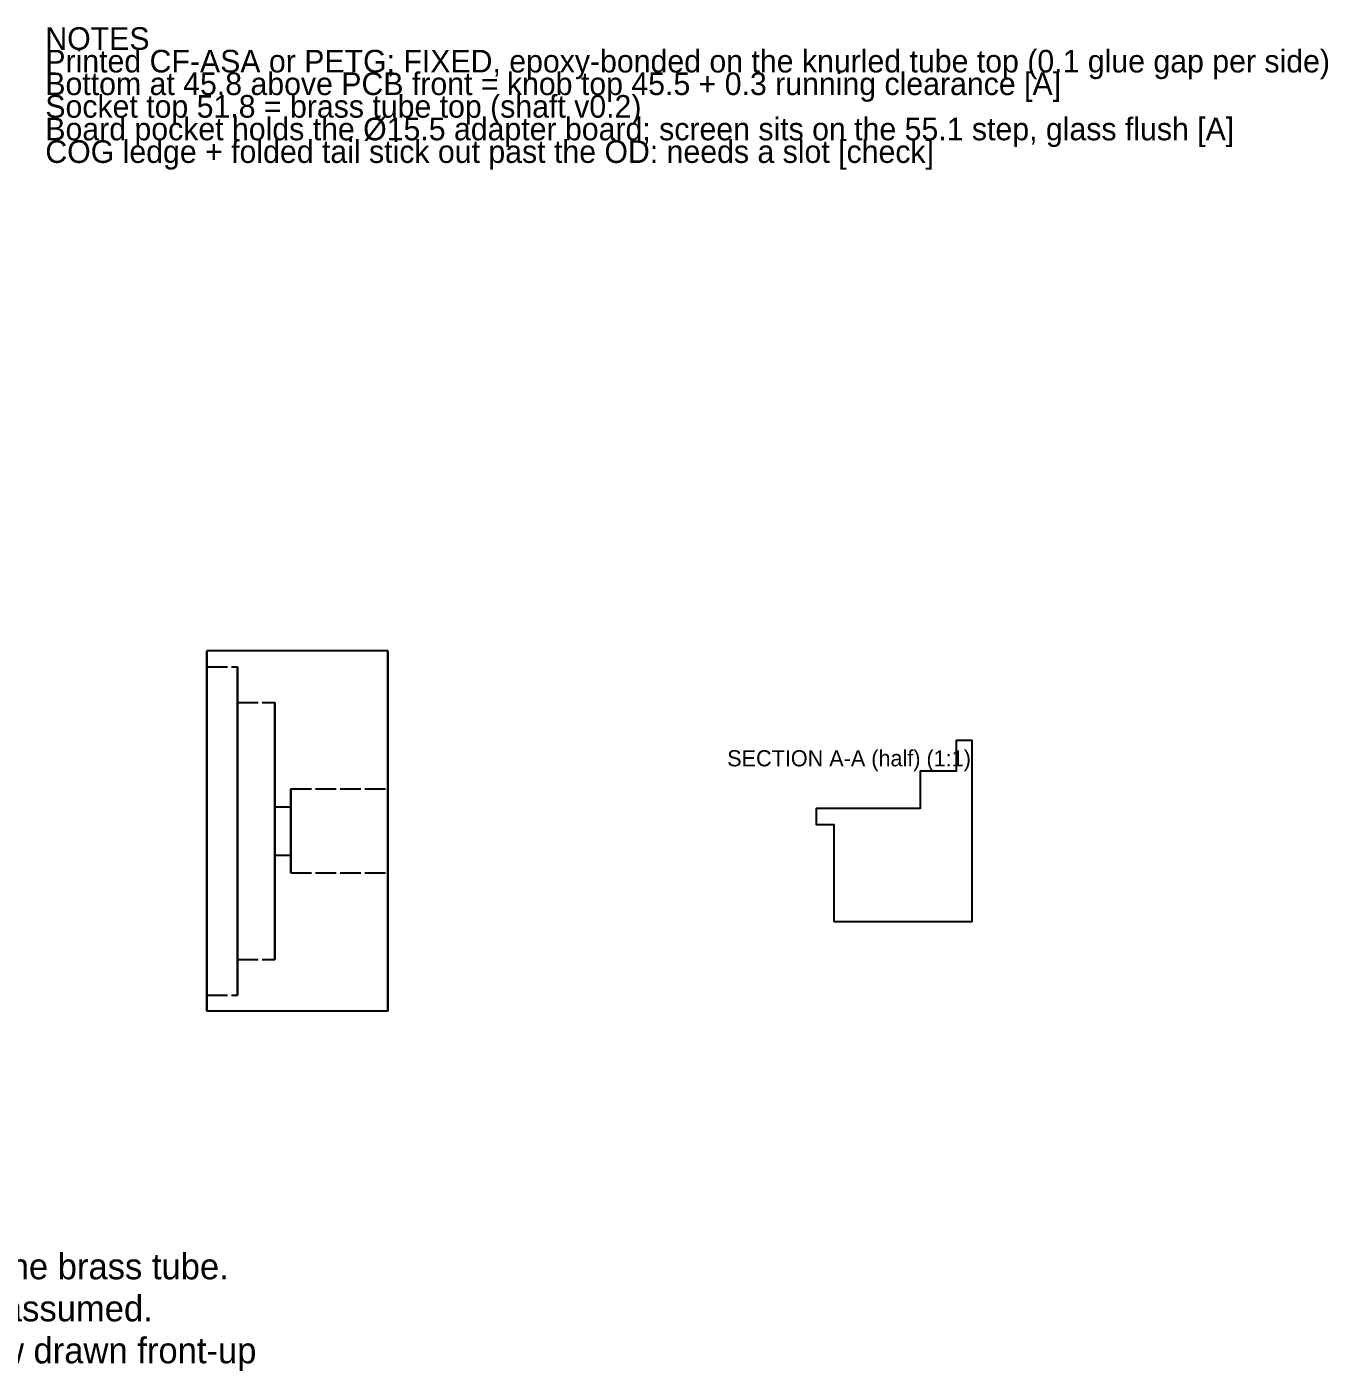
# Model space of a CAD drawing. Header units: millimetres. Extents: x -16 to 107, y -33 to 50.
# Drawn here: x 26 to 106.5, y -33.4 to 49.8 of the extents above; entities that cross this region are included whole.
import ezdxf

# ---------------------------------------------------------------- set-up
doc = ezdxf.new("R2010")
doc.units = ezdxf.units.MM
doc.linetypes.add('DASHED', pattern=[1.524, 1.27, -0.254])
for name, color, linetype in [('HIDDEN', 8, 'DASHED'), ('SECTION', 5, 'Continuous'), ('TEXT', 7, 'CONTINUOUS'), ('VISIBLE', 7, 'CONTINUOUS')]:
    doc.layers.add(name, color=color, linetype=linetype)

msp = doc.modelspace()

# ---------------------------------------------------------------- linework, layer by layer
at = {"layer": 'HIDDEN'}
for points in [[(37.16, 11.16), (37.16, 10.80571), (37.16, 10.45143), (37.16, 10.09714), (37.16, 9.74286), (37.16, 9.38857), (37.16, 9.03429), (37.16, 8.68), (37.16, 8.32571), (37.16, 7.97143), (37.16, 7.61714), (37.16, 7.26286), (37.16, 6.90857), (37.16, 6.55429), (37.16, 6.2), (37.16, 5.84571), (37.16, 5.49143), (37.16, 5.13714), (37.16, 4.78286), (37.16, 4.42857), (37.16, 4.07429), (37.16, 3.72), (37.16, 3.36571), (37.16, 3.01143), (37.16, 2.65714), (37.16, 2.30286), (37.16, 1.94857), (37.16, 1.59429), (37.16, 1.24), (37.16, 0.88571), (37.16, 0.53143), (37.16, 0.17714), (37.16, -0.17714), (37.16, -0.53143), (37.16, -0.88571), (37.16, -1.24), (37.16, -1.59429), (37.16, -1.94857), (37.16, -2.30286), (37.16, -2.65714), (37.16, -3.01143), (37.16, -3.36571), (37.16, -3.72), (37.16, -4.07429), (37.16, -4.42857), (37.16, -4.78286), (37.16, -5.13714), (37.16, -5.49143), (37.16, -5.84571), (37.16, -6.2), (37.16, -6.55429), (37.16, -6.90857), (37.16, -7.26286), (37.16, -7.61714), (37.16, -7.97143), (37.16, -8.32571), (37.16, -8.68), (37.16, -9.03429), (37.16, -9.38857), (37.16, -9.74286), (37.16, -10.09714), (37.16, -10.45143), (37.16, -10.80571), (37.16, -11.16)], [(48.36, 11.16), (48.36, 10.80571), (48.36, 10.45143), (48.36, 10.09714), (48.36, 9.74286), (48.36, 9.38857), (48.36, 9.03429), (48.36, 8.68), (48.36, 8.32571), (48.36, 7.97143), (48.36, 7.61714), (48.36, 7.26286), (48.36, 6.90857), (48.36, 6.55429), (48.36, 6.2), (48.36, 5.84571), (48.36, 5.49143), (48.36, 5.13714), (48.36, 4.78286), (48.36, 4.42857), (48.36, 4.07429), (48.36, 3.72), (48.36, 3.36571), (48.36, 3.01143), (48.36, 2.65714), (48.36, 2.30286), (48.36, 1.94857), (48.36, 1.59429), (48.36, 1.24), (48.36, 0.88571), (48.36, 0.53143), (48.36, 0.17714), (48.36, -0.17714), (48.36, -0.53143), (48.36, -0.88571), (48.36, -1.24), (48.36, -1.59429), (48.36, -1.94857), (48.36, -2.30286), (48.36, -2.65714), (48.36, -3.01143), (48.36, -3.36571), (48.36, -3.72), (48.36, -4.07429), (48.36, -4.42857), (48.36, -4.78286), (48.36, -5.13714), (48.36, -5.49143), (48.36, -5.84571), (48.36, -6.2), (48.36, -6.55429), (48.36, -6.90857), (48.36, -7.26286), (48.36, -7.61714), (48.36, -7.97143), (48.36, -8.32571), (48.36, -8.68), (48.36, -9.03429), (48.36, -9.38857), (48.36, -9.74286), (48.36, -10.09714), (48.36, -10.45143), (48.36, -10.80571), (48.36, -11.16)], [(37.16, 0), (37.16, 0.16127), (37.16, 0.32254), (37.16, 0.48381), (37.16, 0.64508), (37.16, 0.80635), (37.16, 0.96762), (37.16, 1.12889), (37.16, 1.29016), (37.16, 1.45143), (37.16, 1.6127), (37.16, 1.77397), (37.16, 1.93524), (37.16, 2.09651), (37.16, 2.25778), (37.16, 2.41905), (37.16, 2.58032), (37.16, 2.74159), (37.16, 2.90286), (37.16, 3.06413), (37.16, 3.2254), (37.16, 3.38667), (37.16, 3.54794), (37.16, 3.70921), (37.16, 3.87048), (37.16, 4.03175), (37.16, 4.19302), (37.16, 4.35429), (37.16, 4.51556), (37.16, 4.67683), (37.16, 4.8381), (37.16, 4.99937), (37.16, 5.16063), (37.16, 5.3219), (37.16, 5.48317), (37.16, 5.64444), (37.16, 5.80571), (37.16, 5.96698), (37.16, 6.12825), (37.16, 6.28952), (37.16, 6.45079), (37.16, 6.61206), (37.16, 6.77333), (37.16, 6.9346), (37.16, 7.09587), (37.16, 7.25714), (37.16, 7.41841), (37.16, 7.57968), (37.16, 7.74095), (37.16, 7.90222), (37.16, 8.06349), (37.16, 8.22476), (37.16, 8.38603), (37.16, 8.5473), (37.16, 8.70857), (37.16, 8.86984), (37.16, 9.03111), (37.16, 9.19238), (37.16, 9.35365), (37.16, 9.51492), (37.16, 9.67619), (37.16, 9.83746), (37.16, 9.99873), (37.16, 10.16)], [(37.16, 10.16), (37.16, 9.83746), (37.16, 9.51492), (37.16, 9.19238), (37.16, 8.86984), (37.16, 8.5473), (37.16, 8.22476), (37.16, 7.90222), (37.16, 7.57968), (37.16, 7.25714), (37.16, 6.9346), (37.16, 6.61206), (37.16, 6.28952), (37.16, 5.96698), (37.16, 5.64444), (37.16, 5.3219), (37.16, 4.99937), (37.16, 4.67683), (37.16, 4.35429), (37.16, 4.03175), (37.16, 3.70921), (37.16, 3.38667), (37.16, 3.06413), (37.16, 2.74159), (37.16, 2.41905), (37.16, 2.09651), (37.16, 1.77397), (37.16, 1.45143), (37.16, 1.12889), (37.16, 0.80635), (37.16, 0.48381), (37.16, 0.16127), (37.16, -0.16127), (37.16, -0.48381), (37.16, -0.80635), (37.16, -1.12889), (37.16, -1.45143), (37.16, -1.77397), (37.16, -2.09651), (37.16, -2.41905), (37.16, -2.74159), (37.16, -3.06413), (37.16, -3.38667), (37.16, -3.70921), (37.16, -4.03175), (37.16, -4.35429), (37.16, -4.67683), (37.16, -4.99937), (37.16, -5.3219), (37.16, -5.64444), (37.16, -5.96698), (37.16, -6.28952), (37.16, -6.61206), (37.16, -6.9346), (37.16, -7.25714), (37.16, -7.57968), (37.16, -7.90222), (37.16, -8.22476), (37.16, -8.5473), (37.16, -8.86984), (37.16, -9.19238), (37.16, -9.51492), (37.16, -9.83746), (37.16, -10.16)], [(37.16, 10.16), (39.06, 10.16)], [(39.06, 0), (39.06, 0.16127), (39.06, 0.32254), (39.06, 0.48381), (39.06, 0.64508), (39.06, 0.80635), (39.06, 0.96762), (39.06, 1.12889), (39.06, 1.29016), (39.06, 1.45143), (39.06, 1.6127), (39.06, 1.77397), (39.06, 1.93524), (39.06, 2.09651), (39.06, 2.25778), (39.06, 2.41905), (39.06, 2.58032), (39.06, 2.74159), (39.06, 2.90286), (39.06, 3.06413), (39.06, 3.2254), (39.06, 3.38667), (39.06, 3.54794), (39.06, 3.70921), (39.06, 3.87048), (39.06, 4.03175), (39.06, 4.19302), (39.06, 4.35429), (39.06, 4.51556), (39.06, 4.67683), (39.06, 4.8381), (39.06, 4.99937), (39.06, 5.16063), (39.06, 5.3219), (39.06, 5.48317), (39.06, 5.64444), (39.06, 5.80571), (39.06, 5.96698), (39.06, 6.12825), (39.06, 6.28952), (39.06, 6.45079), (39.06, 6.61206), (39.06, 6.77333), (39.06, 6.9346), (39.06, 7.09587), (39.06, 7.25714), (39.06, 7.41841), (39.06, 7.57968), (39.06, 7.74095), (39.06, 7.90222), (39.06, 8.06349), (39.06, 8.22476), (39.06, 8.38603), (39.06, 8.5473), (39.06, 8.70857), (39.06, 8.86984), (39.06, 9.03111), (39.06, 9.19238), (39.06, 9.35365), (39.06, 9.51492), (39.06, 9.67619), (39.06, 9.83746), (39.06, 9.99873), (39.06, 10.16)], [(39.06, 10.16), (39.06, 9.83746), (39.06, 9.51492), (39.06, 9.19238), (39.06, 8.86984), (39.06, 8.5473), (39.06, 8.22476), (39.06, 7.90222), (39.06, 7.57968), (39.06, 7.25714), (39.06, 6.9346), (39.06, 6.61206), (39.06, 6.28952), (39.06, 5.96698), (39.06, 5.64444), (39.06, 5.3219), (39.06, 4.99937), (39.06, 4.67683), (39.06, 4.35429), (39.06, 4.03175), (39.06, 3.70921), (39.06, 3.38667), (39.06, 3.06413), (39.06, 2.74159), (39.06, 2.41905), (39.06, 2.09651), (39.06, 1.77397), (39.06, 1.45143), (39.06, 1.12889), (39.06, 0.80635), (39.06, 0.48381), (39.06, 0.16127), (39.06, -0.16127), (39.06, -0.48381), (39.06, -0.80635), (39.06, -1.12889), (39.06, -1.45143), (39.06, -1.77397), (39.06, -2.09651), (39.06, -2.41905), (39.06, -2.74159), (39.06, -3.06413), (39.06, -3.38667), (39.06, -3.70921), (39.06, -4.03175), (39.06, -4.35429), (39.06, -4.67683), (39.06, -4.99937), (39.06, -5.3219), (39.06, -5.64444), (39.06, -5.96698), (39.06, -6.28952), (39.06, -6.61206), (39.06, -6.9346), (39.06, -7.25714), (39.06, -7.57968), (39.06, -7.90222), (39.06, -8.22476), (39.06, -8.5473), (39.06, -8.86984), (39.06, -9.19238), (39.06, -9.51492), (39.06, -9.83746), (39.06, -10.16)], [(39.06, 0), (39.06, 0.12619), (39.06, 0.25238), (39.06, 0.37857), (39.06, 0.50476), (39.06, 0.63095), (39.06, 0.75714), (39.06, 0.88333), (39.06, 1.00952), (39.06, 1.13571), (39.06, 1.2619), (39.06, 1.3881), (39.06, 1.51429), (39.06, 1.64048), (39.06, 1.76667), (39.06, 1.89286), (39.06, 2.01905), (39.06, 2.14524), (39.06, 2.27143), (39.06, 2.39762), (39.06, 2.52381), (39.06, 2.65), (39.06, 2.77619), (39.06, 2.90238), (39.06, 3.02857), (39.06, 3.15476), (39.06, 3.28095), (39.06, 3.40714), (39.06, 3.53333), (39.06, 3.65952), (39.06, 3.78571), (39.06, 3.9119), (39.06, 4.0381), (39.06, 4.16429), (39.06, 4.29048), (39.06, 4.41667), (39.06, 4.54286), (39.06, 4.66905), (39.06, 4.79524), (39.06, 4.92143), (39.06, 5.04762), (39.06, 5.17381), (39.06, 5.3), (39.06, 5.42619), (39.06, 5.55238), (39.06, 5.67857), (39.06, 5.80476), (39.06, 5.93095), (39.06, 6.05714), (39.06, 6.18333), (39.06, 6.30952), (39.06, 6.43571), (39.06, 6.5619), (39.06, 6.6881), (39.06, 6.81429), (39.06, 6.94048), (39.06, 7.06667), (39.06, 7.19286), (39.06, 7.31905), (39.06, 7.44524), (39.06, 7.57143), (39.06, 7.69762), (39.06, 7.82381), (39.06, 7.95)], [(39.06, 7.95), (39.06, 7.69762), (39.06, 7.44524), (39.06, 7.19286), (39.06, 6.94048), (39.06, 6.6881), (39.06, 6.43571), (39.06, 6.18333), (39.06, 5.93095), (39.06, 5.67857), (39.06, 5.42619), (39.06, 5.17381), (39.06, 4.92143), (39.06, 4.66905), (39.06, 4.41667), (39.06, 4.16429), (39.06, 3.9119), (39.06, 3.65952), (39.06, 3.40714), (39.06, 3.15476), (39.06, 2.90238), (39.06, 2.65), (39.06, 2.39762), (39.06, 2.14524), (39.06, 1.89286), (39.06, 1.64048), (39.06, 1.3881), (39.06, 1.13571), (39.06, 0.88333), (39.06, 0.63095), (39.06, 0.37857), (39.06, 0.12619), (39.06, -0.12619), (39.06, -0.37857), (39.06, -0.63095), (39.06, -0.88333), (39.06, -1.13571), (39.06, -1.3881), (39.06, -1.64048), (39.06, -1.89286), (39.06, -2.14524), (39.06, -2.39762), (39.06, -2.65), (39.06, -2.90238), (39.06, -3.15476), (39.06, -3.40714), (39.06, -3.65952), (39.06, -3.9119), (39.06, -4.16429), (39.06, -4.41667), (39.06, -4.66905), (39.06, -4.92143), (39.06, -5.17381), (39.06, -5.42619), (39.06, -5.67857), (39.06, -5.93095), (39.06, -6.18333), (39.06, -6.43571), (39.06, -6.6881), (39.06, -6.94048), (39.06, -7.19286), (39.06, -7.44524), (39.06, -7.69762), (39.06, -7.95)], [(39.06, 7.95), (41.36, 7.95)], [(41.36, 0), (41.36, 0.12619), (41.36, 0.25238), (41.36, 0.37857), (41.36, 0.50476), (41.36, 0.63095), (41.36, 0.75714), (41.36, 0.88333), (41.36, 1.00952), (41.36, 1.13571), (41.36, 1.2619), (41.36, 1.3881), (41.36, 1.51429), (41.36, 1.64048), (41.36, 1.76667), (41.36, 1.89286), (41.36, 2.01905), (41.36, 2.14524), (41.36, 2.27143), (41.36, 2.39762), (41.36, 2.52381), (41.36, 2.65), (41.36, 2.77619), (41.36, 2.90238), (41.36, 3.02857), (41.36, 3.15476), (41.36, 3.28095), (41.36, 3.40714), (41.36, 3.53333), (41.36, 3.65952), (41.36, 3.78571), (41.36, 3.9119), (41.36, 4.0381), (41.36, 4.16429), (41.36, 4.29048), (41.36, 4.41667), (41.36, 4.54286), (41.36, 4.66905), (41.36, 4.79524), (41.36, 4.92143), (41.36, 5.04762), (41.36, 5.17381), (41.36, 5.3), (41.36, 5.42619), (41.36, 5.55238), (41.36, 5.67857), (41.36, 5.80476), (41.36, 5.93095), (41.36, 6.05714), (41.36, 6.18333), (41.36, 6.30952), (41.36, 6.43571), (41.36, 6.5619), (41.36, 6.6881), (41.36, 6.81429), (41.36, 6.94048), (41.36, 7.06667), (41.36, 7.19286), (41.36, 7.31905), (41.36, 7.44524), (41.36, 7.57143), (41.36, 7.69762), (41.36, 7.82381), (41.36, 7.95)], [(41.36, 7.95), (41.36, 7.69762), (41.36, 7.44524), (41.36, 7.19286), (41.36, 6.94048), (41.36, 6.6881), (41.36, 6.43571), (41.36, 6.18333), (41.36, 5.93095), (41.36, 5.67857), (41.36, 5.42619), (41.36, 5.17381), (41.36, 4.92143), (41.36, 4.66905), (41.36, 4.41667), (41.36, 4.16429), (41.36, 3.9119), (41.36, 3.65952), (41.36, 3.40714), (41.36, 3.15476), (41.36, 2.90238), (41.36, 2.65), (41.36, 2.39762), (41.36, 2.14524), (41.36, 1.89286), (41.36, 1.64048), (41.36, 1.3881), (41.36, 1.13571), (41.36, 0.88333), (41.36, 0.63095), (41.36, 0.37857), (41.36, 0.12619), (41.36, -0.12619), (41.36, -0.37857), (41.36, -0.63095), (41.36, -0.88333), (41.36, -1.13571), (41.36, -1.3881), (41.36, -1.64048), (41.36, -1.89286), (41.36, -2.14524), (41.36, -2.39762), (41.36, -2.65), (41.36, -2.90238), (41.36, -3.15476), (41.36, -3.40714), (41.36, -3.65952), (41.36, -3.9119), (41.36, -4.16429), (41.36, -4.41667), (41.36, -4.66905), (41.36, -4.92143), (41.36, -5.17381), (41.36, -5.42619), (41.36, -5.67857), (41.36, -5.93095), (41.36, -6.18333), (41.36, -6.43571), (41.36, -6.6881), (41.36, -6.94048), (41.36, -7.19286), (41.36, -7.44524), (41.36, -7.69762), (41.36, -7.95)], [(42.36, 0), (42.36, 0.04127), (42.36, 0.08254), (42.36, 0.12381), (42.36, 0.16508), (42.36, 0.20635), (42.36, 0.24762), (42.36, 0.28889), (42.36, 0.33016), (42.36, 0.37143), (42.36, 0.4127), (42.36, 0.45397), (42.36, 0.49524), (42.36, 0.53651), (42.36, 0.57778), (42.36, 0.61905), (42.36, 0.66032), (42.36, 0.70159), (42.36, 0.74286), (42.36, 0.78413), (42.36, 0.8254), (42.36, 0.86667), (42.36, 0.90794), (42.36, 0.94921), (42.36, 0.99048), (42.36, 1.03175), (42.36, 1.07302), (42.36, 1.11429), (42.36, 1.15556), (42.36, 1.19683), (42.36, 1.2381), (42.36, 1.27937), (42.36, 1.32063), (42.36, 1.3619), (42.36, 1.40317), (42.36, 1.44444), (42.36, 1.48571), (42.36, 1.52698), (42.36, 1.56825), (42.36, 1.60952), (42.36, 1.65079), (42.36, 1.69206), (42.36, 1.73333), (42.36, 1.7746), (42.36, 1.81587), (42.36, 1.85714), (42.36, 1.89841), (42.36, 1.93968), (42.36, 1.98095), (42.36, 2.02222), (42.36, 2.06349), (42.36, 2.10476), (42.36, 2.14603), (42.36, 2.1873), (42.36, 2.22857), (42.36, 2.26984), (42.36, 2.31111), (42.36, 2.35238), (42.36, 2.39365), (42.36, 2.43492), (42.36, 2.47619), (42.36, 2.51746), (42.36, 2.55873), (42.36, 2.6)], [(42.36, 2.6), (42.36, 2.51746), (42.36, 2.43492), (42.36, 2.35238), (42.36, 2.26984), (42.36, 2.1873), (42.36, 2.10476), (42.36, 2.02222), (42.36, 1.93968), (42.36, 1.85714), (42.36, 1.7746), (42.36, 1.69206), (42.36, 1.60952), (42.36, 1.52698), (42.36, 1.44444), (42.36, 1.3619), (42.36, 1.27937), (42.36, 1.19683), (42.36, 1.11429), (42.36, 1.03175), (42.36, 0.94921), (42.36, 0.86667), (42.36, 0.78413), (42.36, 0.70159), (42.36, 0.61905), (42.36, 0.53651), (42.36, 0.45397), (42.36, 0.37143), (42.36, 0.28889), (42.36, 0.20635), (42.36, 0.12381), (42.36, 0.04127), (42.36, -0.04127), (42.36, -0.12381), (42.36, -0.20635), (42.36, -0.28889), (42.36, -0.37143), (42.36, -0.45397), (42.36, -0.53651), (42.36, -0.61905), (42.36, -0.70159), (42.36, -0.78413), (42.36, -0.86667), (42.36, -0.94921), (42.36, -1.03175), (42.36, -1.11429), (42.36, -1.19683), (42.36, -1.27937), (42.36, -1.3619), (42.36, -1.44444), (42.36, -1.52698), (42.36, -1.60952), (42.36, -1.69206), (42.36, -1.7746), (42.36, -1.85714), (42.36, -1.93968), (42.36, -2.02222), (42.36, -2.10476), (42.36, -2.1873), (42.36, -2.26984), (42.36, -2.35238), (42.36, -2.43492), (42.36, -2.51746), (42.36, -2.6)], [(42.36, 2.6), (48.36, 2.6)], [(48.36, 0), (48.36, 0.04127), (48.36, 0.08254), (48.36, 0.12381), (48.36, 0.16508), (48.36, 0.20635), (48.36, 0.24762), (48.36, 0.28889), (48.36, 0.33016), (48.36, 0.37143), (48.36, 0.4127), (48.36, 0.45397), (48.36, 0.49524), (48.36, 0.53651), (48.36, 0.57778), (48.36, 0.61905), (48.36, 0.66032), (48.36, 0.70159), (48.36, 0.74286), (48.36, 0.78413), (48.36, 0.8254), (48.36, 0.86667), (48.36, 0.90794), (48.36, 0.94921), (48.36, 0.99048), (48.36, 1.03175), (48.36, 1.07302), (48.36, 1.11429), (48.36, 1.15556), (48.36, 1.19683), (48.36, 1.2381), (48.36, 1.27937), (48.36, 1.32063), (48.36, 1.3619), (48.36, 1.40317), (48.36, 1.44444), (48.36, 1.48571), (48.36, 1.52698), (48.36, 1.56825), (48.36, 1.60952), (48.36, 1.65079), (48.36, 1.69206), (48.36, 1.73333), (48.36, 1.7746), (48.36, 1.81587), (48.36, 1.85714), (48.36, 1.89841), (48.36, 1.93968), (48.36, 1.98095), (48.36, 2.02222), (48.36, 2.06349), (48.36, 2.10476), (48.36, 2.14603), (48.36, 2.1873), (48.36, 2.22857), (48.36, 2.26984), (48.36, 2.31111), (48.36, 2.35238), (48.36, 2.39365), (48.36, 2.43492), (48.36, 2.47619), (48.36, 2.51746), (48.36, 2.55873), (48.36, 2.6)], [(48.36, 2.6), (48.36, 2.51746), (48.36, 2.43492), (48.36, 2.35238), (48.36, 2.26984), (48.36, 2.1873), (48.36, 2.10476), (48.36, 2.02222), (48.36, 1.93968), (48.36, 1.85714), (48.36, 1.7746), (48.36, 1.69206), (48.36, 1.60952), (48.36, 1.52698), (48.36, 1.44444), (48.36, 1.3619), (48.36, 1.27937), (48.36, 1.19683), (48.36, 1.11429), (48.36, 1.03175), (48.36, 0.94921), (48.36, 0.86667), (48.36, 0.78413), (48.36, 0.70159), (48.36, 0.61905), (48.36, 0.53651), (48.36, 0.45397), (48.36, 0.37143), (48.36, 0.28889), (48.36, 0.20635), (48.36, 0.12381), (48.36, 0.04127), (48.36, -0.04127), (48.36, -0.12381), (48.36, -0.20635), (48.36, -0.28889), (48.36, -0.37143), (48.36, -0.45397), (48.36, -0.53651), (48.36, -0.61905), (48.36, -0.70159), (48.36, -0.78413), (48.36, -0.86667), (48.36, -0.94921), (48.36, -1.03175), (48.36, -1.11429), (48.36, -1.19683), (48.36, -1.27937), (48.36, -1.3619), (48.36, -1.44444), (48.36, -1.52698), (48.36, -1.60952), (48.36, -1.69206), (48.36, -1.7746), (48.36, -1.85714), (48.36, -1.93968), (48.36, -2.02222), (48.36, -2.10476), (48.36, -2.1873), (48.36, -2.26984), (48.36, -2.35238), (48.36, -2.43492), (48.36, -2.51746), (48.36, -2.6)], [(41.36, 0), (41.36, 0.02381), (41.36, 0.04762), (41.36, 0.07143), (41.36, 0.09524), (41.36, 0.11905), (41.36, 0.14286), (41.36, 0.16667), (41.36, 0.19048), (41.36, 0.21429), (41.36, 0.2381), (41.36, 0.2619), (41.36, 0.28571), (41.36, 0.30952), (41.36, 0.33333), (41.36, 0.35714), (41.36, 0.38095), (41.36, 0.40476), (41.36, 0.42857), (41.36, 0.45238), (41.36, 0.47619), (41.36, 0.5), (41.36, 0.52381), (41.36, 0.54762), (41.36, 0.57143), (41.36, 0.59524), (41.36, 0.61905), (41.36, 0.64286), (41.36, 0.66667), (41.36, 0.69048), (41.36, 0.71429), (41.36, 0.7381), (41.36, 0.7619), (41.36, 0.78571), (41.36, 0.80952), (41.36, 0.83333), (41.36, 0.85714), (41.36, 0.88095), (41.36, 0.90476), (41.36, 0.92857), (41.36, 0.95238), (41.36, 0.97619), (41.36, 1), (41.36, 1.02381), (41.36, 1.04762), (41.36, 1.07143), (41.36, 1.09524), (41.36, 1.11905), (41.36, 1.14286), (41.36, 1.16667), (41.36, 1.19048), (41.36, 1.21429), (41.36, 1.2381), (41.36, 1.2619), (41.36, 1.28571), (41.36, 1.30952), (41.36, 1.33333), (41.36, 1.35714), (41.36, 1.38095), (41.36, 1.40476), (41.36, 1.42857), (41.36, 1.45238), (41.36, 1.47619), (41.36, 1.5)], [(41.36, 1.5), (41.36, 1.45238), (41.36, 1.40476), (41.36, 1.35714), (41.36, 1.30952), (41.36, 1.2619), (41.36, 1.21429), (41.36, 1.16667), (41.36, 1.11905), (41.36, 1.07143), (41.36, 1.02381), (41.36, 0.97619), (41.36, 0.92857), (41.36, 0.88095), (41.36, 0.83333), (41.36, 0.78571), (41.36, 0.7381), (41.36, 0.69048), (41.36, 0.64286), (41.36, 0.59524), (41.36, 0.54762), (41.36, 0.5), (41.36, 0.45238), (41.36, 0.40476), (41.36, 0.35714), (41.36, 0.30952), (41.36, 0.2619), (41.36, 0.21429), (41.36, 0.16667), (41.36, 0.11905), (41.36, 0.07143), (41.36, 0.02381), (41.36, -0.02381), (41.36, -0.07143), (41.36, -0.11905), (41.36, -0.16667), (41.36, -0.21429), (41.36, -0.2619), (41.36, -0.30952), (41.36, -0.35714), (41.36, -0.40476), (41.36, -0.45238), (41.36, -0.5), (41.36, -0.54762), (41.36, -0.59524), (41.36, -0.64286), (41.36, -0.69048), (41.36, -0.7381), (41.36, -0.78571), (41.36, -0.83333), (41.36, -0.88095), (41.36, -0.92857), (41.36, -0.97619), (41.36, -1.02381), (41.36, -1.07143), (41.36, -1.11905), (41.36, -1.16667), (41.36, -1.21429), (41.36, -1.2619), (41.36, -1.30952), (41.36, -1.35714), (41.36, -1.40476), (41.36, -1.45238), (41.36, -1.5)], [(41.36, 1.5), (42.36, 1.5)], [(42.36, 0), (42.36, 0.02381), (42.36, 0.04762), (42.36, 0.07143), (42.36, 0.09524), (42.36, 0.11905), (42.36, 0.14286), (42.36, 0.16667), (42.36, 0.19048), (42.36, 0.21429), (42.36, 0.2381), (42.36, 0.2619), (42.36, 0.28571), (42.36, 0.30952), (42.36, 0.33333), (42.36, 0.35714), (42.36, 0.38095), (42.36, 0.40476), (42.36, 0.42857), (42.36, 0.45238), (42.36, 0.47619), (42.36, 0.5), (42.36, 0.52381), (42.36, 0.54762), (42.36, 0.57143), (42.36, 0.59524), (42.36, 0.61905), (42.36, 0.64286), (42.36, 0.66667), (42.36, 0.69048), (42.36, 0.71429), (42.36, 0.7381), (42.36, 0.7619), (42.36, 0.78571), (42.36, 0.80952), (42.36, 0.83333), (42.36, 0.85714), (42.36, 0.88095), (42.36, 0.90476), (42.36, 0.92857), (42.36, 0.95238), (42.36, 0.97619), (42.36, 1), (42.36, 1.02381), (42.36, 1.04762), (42.36, 1.07143), (42.36, 1.09524), (42.36, 1.11905), (42.36, 1.14286), (42.36, 1.16667), (42.36, 1.19048), (42.36, 1.21429), (42.36, 1.2381), (42.36, 1.2619), (42.36, 1.28571), (42.36, 1.30952), (42.36, 1.33333), (42.36, 1.35714), (42.36, 1.38095), (42.36, 1.40476), (42.36, 1.42857), (42.36, 1.45238), (42.36, 1.47619), (42.36, 1.5)], [(42.36, 1.5), (42.36, 1.45238), (42.36, 1.40476), (42.36, 1.35714), (42.36, 1.30952), (42.36, 1.2619), (42.36, 1.21429), (42.36, 1.16667), (42.36, 1.11905), (42.36, 1.07143), (42.36, 1.02381), (42.36, 0.97619), (42.36, 0.92857), (42.36, 0.88095), (42.36, 0.83333), (42.36, 0.78571), (42.36, 0.7381), (42.36, 0.69048), (42.36, 0.64286), (42.36, 0.59524), (42.36, 0.54762), (42.36, 0.5), (42.36, 0.45238), (42.36, 0.40476), (42.36, 0.35714), (42.36, 0.30952), (42.36, 0.2619), (42.36, 0.21429), (42.36, 0.16667), (42.36, 0.11905), (42.36, 0.07143), (42.36, 0.02381), (42.36, -0.02381), (42.36, -0.07143), (42.36, -0.11905), (42.36, -0.16667), (42.36, -0.21429), (42.36, -0.2619), (42.36, -0.30952), (42.36, -0.35714), (42.36, -0.40476), (42.36, -0.45238), (42.36, -0.5), (42.36, -0.54762), (42.36, -0.59524), (42.36, -0.64286), (42.36, -0.69048), (42.36, -0.7381), (42.36, -0.78571), (42.36, -0.83333), (42.36, -0.88095), (42.36, -0.92857), (42.36, -0.97619), (42.36, -1.02381), (42.36, -1.07143), (42.36, -1.11905), (42.36, -1.16667), (42.36, -1.21429), (42.36, -1.2619), (42.36, -1.30952), (42.36, -1.35714), (42.36, -1.40476), (42.36, -1.45238), (42.36, -1.5)], [(37.16, -10.16), (37.16, -9.99873), (37.16, -9.83746), (37.16, -9.67619), (37.16, -9.51492), (37.16, -9.35365), (37.16, -9.19238), (37.16, -9.03111), (37.16, -8.86984), (37.16, -8.70857), (37.16, -8.5473), (37.16, -8.38603), (37.16, -8.22476), (37.16, -8.06349), (37.16, -7.90222), (37.16, -7.74095), (37.16, -7.57968), (37.16, -7.41841), (37.16, -7.25714), (37.16, -7.09587), (37.16, -6.9346), (37.16, -6.77333), (37.16, -6.61206), (37.16, -6.45079), (37.16, -6.28952), (37.16, -6.12825), (37.16, -5.96698), (37.16, -5.80571), (37.16, -5.64444), (37.16, -5.48317), (37.16, -5.3219), (37.16, -5.16063), (37.16, -4.99937), (37.16, -4.8381), (37.16, -4.67683), (37.16, -4.51556), (37.16, -4.35429), (37.16, -4.19302), (37.16, -4.03175), (37.16, -3.87048), (37.16, -3.70921), (37.16, -3.54794), (37.16, -3.38667), (37.16, -3.2254), (37.16, -3.06413), (37.16, -2.90286), (37.16, -2.74159), (37.16, -2.58032), (37.16, -2.41905), (37.16, -2.25778), (37.16, -2.09651), (37.16, -1.93524), (37.16, -1.77397), (37.16, -1.6127), (37.16, -1.45143), (37.16, -1.29016), (37.16, -1.12889), (37.16, -0.96762), (37.16, -0.80635), (37.16, -0.64508), (37.16, -0.48381), (37.16, -0.32254), (37.16, -0.16127), (37.16, 0)], [(39.06, -10.16), (39.06, -9.99873), (39.06, -9.83746), (39.06, -9.67619), (39.06, -9.51492), (39.06, -9.35365), (39.06, -9.19238), (39.06, -9.03111), (39.06, -8.86984), (39.06, -8.70857), (39.06, -8.5473), (39.06, -8.38603), (39.06, -8.22476), (39.06, -8.06349), (39.06, -7.90222), (39.06, -7.74095), (39.06, -7.57968), (39.06, -7.41841), (39.06, -7.25714), (39.06, -7.09587), (39.06, -6.9346), (39.06, -6.77333), (39.06, -6.61206), (39.06, -6.45079), (39.06, -6.28952), (39.06, -6.12825), (39.06, -5.96698), (39.06, -5.80571), (39.06, -5.64444), (39.06, -5.48317), (39.06, -5.3219), (39.06, -5.16063), (39.06, -4.99937), (39.06, -4.8381), (39.06, -4.67683), (39.06, -4.51556), (39.06, -4.35429), (39.06, -4.19302), (39.06, -4.03175), (39.06, -3.87048), (39.06, -3.70921), (39.06, -3.54794), (39.06, -3.38667), (39.06, -3.2254), (39.06, -3.06413), (39.06, -2.90286), (39.06, -2.74159), (39.06, -2.58032), (39.06, -2.41905), (39.06, -2.25778), (39.06, -2.09651), (39.06, -1.93524), (39.06, -1.77397), (39.06, -1.6127), (39.06, -1.45143), (39.06, -1.29016), (39.06, -1.12889), (39.06, -0.96762), (39.06, -0.80635), (39.06, -0.64508), (39.06, -0.48381), (39.06, -0.32254), (39.06, -0.16127), (39.06, 0)], [(39.06, -7.95), (39.06, -7.82381), (39.06, -7.69762), (39.06, -7.57143), (39.06, -7.44524), (39.06, -7.31905), (39.06, -7.19286), (39.06, -7.06667), (39.06, -6.94048), (39.06, -6.81429), (39.06, -6.6881), (39.06, -6.5619), (39.06, -6.43571), (39.06, -6.30952), (39.06, -6.18333), (39.06, -6.05714), (39.06, -5.93095), (39.06, -5.80476), (39.06, -5.67857), (39.06, -5.55238), (39.06, -5.42619), (39.06, -5.3), (39.06, -5.17381), (39.06, -5.04762), (39.06, -4.92143), (39.06, -4.79524), (39.06, -4.66905), (39.06, -4.54286), (39.06, -4.41667), (39.06, -4.29048), (39.06, -4.16429), (39.06, -4.0381), (39.06, -3.9119), (39.06, -3.78571), (39.06, -3.65952), (39.06, -3.53333), (39.06, -3.40714), (39.06, -3.28095), (39.06, -3.15476), (39.06, -3.02857), (39.06, -2.90238), (39.06, -2.77619), (39.06, -2.65), (39.06, -2.52381), (39.06, -2.39762), (39.06, -2.27143), (39.06, -2.14524), (39.06, -2.01905), (39.06, -1.89286), (39.06, -1.76667), (39.06, -1.64048), (39.06, -1.51429), (39.06, -1.3881), (39.06, -1.2619), (39.06, -1.13571), (39.06, -1.00952), (39.06, -0.88333), (39.06, -0.75714), (39.06, -0.63095), (39.06, -0.50476), (39.06, -0.37857), (39.06, -0.25238), (39.06, -0.12619), (39.06, 0)], [(41.36, -7.95), (41.36, -7.82381), (41.36, -7.69762), (41.36, -7.57143), (41.36, -7.44524), (41.36, -7.31905), (41.36, -7.19286), (41.36, -7.06667), (41.36, -6.94048), (41.36, -6.81429), (41.36, -6.6881), (41.36, -6.5619), (41.36, -6.43571), (41.36, -6.30952), (41.36, -6.18333), (41.36, -6.05714), (41.36, -5.93095), (41.36, -5.80476), (41.36, -5.67857), (41.36, -5.55238), (41.36, -5.42619), (41.36, -5.3), (41.36, -5.17381), (41.36, -5.04762), (41.36, -4.92143), (41.36, -4.79524), (41.36, -4.66905), (41.36, -4.54286), (41.36, -4.41667), (41.36, -4.29048), (41.36, -4.16429), (41.36, -4.0381), (41.36, -3.9119), (41.36, -3.78571), (41.36, -3.65952), (41.36, -3.53333), (41.36, -3.40714), (41.36, -3.28095), (41.36, -3.15476), (41.36, -3.02857), (41.36, -2.90238), (41.36, -2.77619), (41.36, -2.65), (41.36, -2.52381), (41.36, -2.39762), (41.36, -2.27143), (41.36, -2.14524), (41.36, -2.01905), (41.36, -1.89286), (41.36, -1.76667), (41.36, -1.64048), (41.36, -1.51429), (41.36, -1.3881), (41.36, -1.2619), (41.36, -1.13571), (41.36, -1.00952), (41.36, -0.88333), (41.36, -0.75714), (41.36, -0.63095), (41.36, -0.50476), (41.36, -0.37857), (41.36, -0.25238), (41.36, -0.12619), (41.36, 0)], [(41.36, -1.5), (41.36, -1.47619), (41.36, -1.45238), (41.36, -1.42857), (41.36, -1.40476), (41.36, -1.38095), (41.36, -1.35714), (41.36, -1.33333), (41.36, -1.30952), (41.36, -1.28571), (41.36, -1.2619), (41.36, -1.2381), (41.36, -1.21429), (41.36, -1.19048), (41.36, -1.16667), (41.36, -1.14286), (41.36, -1.11905), (41.36, -1.09524), (41.36, -1.07143), (41.36, -1.04762), (41.36, -1.02381), (41.36, -1), (41.36, -0.97619), (41.36, -0.95238), (41.36, -0.92857), (41.36, -0.90476), (41.36, -0.88095), (41.36, -0.85714), (41.36, -0.83333), (41.36, -0.80952), (41.36, -0.78571), (41.36, -0.7619), (41.36, -0.7381), (41.36, -0.71429), (41.36, -0.69048), (41.36, -0.66667), (41.36, -0.64286), (41.36, -0.61905), (41.36, -0.59524), (41.36, -0.57143), (41.36, -0.54762), (41.36, -0.52381), (41.36, -0.5), (41.36, -0.47619), (41.36, -0.45238), (41.36, -0.42857), (41.36, -0.40476), (41.36, -0.38095), (41.36, -0.35714), (41.36, -0.33333), (41.36, -0.30952), (41.36, -0.28571), (41.36, -0.2619), (41.36, -0.2381), (41.36, -0.21429), (41.36, -0.19048), (41.36, -0.16667), (41.36, -0.14286), (41.36, -0.11905), (41.36, -0.09524), (41.36, -0.07143), (41.36, -0.04762), (41.36, -0.02381), (41.36, 0)], [(42.36, -1.5), (42.36, -1.47619), (42.36, -1.45238), (42.36, -1.42857), (42.36, -1.40476), (42.36, -1.38095), (42.36, -1.35714), (42.36, -1.33333), (42.36, -1.30952), (42.36, -1.28571), (42.36, -1.2619), (42.36, -1.2381), (42.36, -1.21429), (42.36, -1.19048), (42.36, -1.16667), (42.36, -1.14286), (42.36, -1.11905), (42.36, -1.09524), (42.36, -1.07143), (42.36, -1.04762), (42.36, -1.02381), (42.36, -1), (42.36, -0.97619), (42.36, -0.95238), (42.36, -0.92857), (42.36, -0.90476), (42.36, -0.88095), (42.36, -0.85714), (42.36, -0.83333), (42.36, -0.80952), (42.36, -0.78571), (42.36, -0.7619), (42.36, -0.7381), (42.36, -0.71429), (42.36, -0.69048), (42.36, -0.66667), (42.36, -0.64286), (42.36, -0.61905), (42.36, -0.59524), (42.36, -0.57143), (42.36, -0.54762), (42.36, -0.52381), (42.36, -0.5), (42.36, -0.47619), (42.36, -0.45238), (42.36, -0.42857), (42.36, -0.40476), (42.36, -0.38095), (42.36, -0.35714), (42.36, -0.33333), (42.36, -0.30952), (42.36, -0.28571), (42.36, -0.2619), (42.36, -0.2381), (42.36, -0.21429), (42.36, -0.19048), (42.36, -0.16667), (42.36, -0.14286), (42.36, -0.11905), (42.36, -0.09524), (42.36, -0.07143), (42.36, -0.04762), (42.36, -0.02381), (42.36, 0)], [(42.36, -2.6), (42.36, -2.55873), (42.36, -2.51746), (42.36, -2.47619), (42.36, -2.43492), (42.36, -2.39365), (42.36, -2.35238), (42.36, -2.31111), (42.36, -2.26984), (42.36, -2.22857), (42.36, -2.1873), (42.36, -2.14603), (42.36, -2.10476), (42.36, -2.06349), (42.36, -2.02222), (42.36, -1.98095), (42.36, -1.93968), (42.36, -1.89841), (42.36, -1.85714), (42.36, -1.81587), (42.36, -1.7746), (42.36, -1.73333), (42.36, -1.69206), (42.36, -1.65079), (42.36, -1.60952), (42.36, -1.56825), (42.36, -1.52698), (42.36, -1.48571), (42.36, -1.44444), (42.36, -1.40317), (42.36, -1.3619), (42.36, -1.32063), (42.36, -1.27937), (42.36, -1.2381), (42.36, -1.19683), (42.36, -1.15556), (42.36, -1.11429), (42.36, -1.07302), (42.36, -1.03175), (42.36, -0.99048), (42.36, -0.94921), (42.36, -0.90794), (42.36, -0.86667), (42.36, -0.8254), (42.36, -0.78413), (42.36, -0.74286), (42.36, -0.70159), (42.36, -0.66032), (42.36, -0.61905), (42.36, -0.57778), (42.36, -0.53651), (42.36, -0.49524), (42.36, -0.45397), (42.36, -0.4127), (42.36, -0.37143), (42.36, -0.33016), (42.36, -0.28889), (42.36, -0.24762), (42.36, -0.20635), (42.36, -0.16508), (42.36, -0.12381), (42.36, -0.08254), (42.36, -0.04127), (42.36, 0)], [(48.36, -2.6), (48.36, -2.55873), (48.36, -2.51746), (48.36, -2.47619), (48.36, -2.43492), (48.36, -2.39365), (48.36, -2.35238), (48.36, -2.31111), (48.36, -2.26984), (48.36, -2.22857), (48.36, -2.1873), (48.36, -2.14603), (48.36, -2.10476), (48.36, -2.06349), (48.36, -2.02222), (48.36, -1.98095), (48.36, -1.93968), (48.36, -1.89841), (48.36, -1.85714), (48.36, -1.81587), (48.36, -1.7746), (48.36, -1.73333), (48.36, -1.69206), (48.36, -1.65079), (48.36, -1.60952), (48.36, -1.56825), (48.36, -1.52698), (48.36, -1.48571), (48.36, -1.44444), (48.36, -1.40317), (48.36, -1.3619), (48.36, -1.32063), (48.36, -1.27937), (48.36, -1.2381), (48.36, -1.19683), (48.36, -1.15556), (48.36, -1.11429), (48.36, -1.07302), (48.36, -1.03175), (48.36, -0.99048), (48.36, -0.94921), (48.36, -0.90794), (48.36, -0.86667), (48.36, -0.8254), (48.36, -0.78413), (48.36, -0.74286), (48.36, -0.70159), (48.36, -0.66032), (48.36, -0.61905), (48.36, -0.57778), (48.36, -0.53651), (48.36, -0.49524), (48.36, -0.45397), (48.36, -0.4127), (48.36, -0.37143), (48.36, -0.33016), (48.36, -0.28889), (48.36, -0.24762), (48.36, -0.20635), (48.36, -0.16508), (48.36, -0.12381), (48.36, -0.08254), (48.36, -0.04127), (48.36, 0)], [(41.36, -1.5), (42.36, -1.5)], [(42.36, -2.6), (48.36, -2.6)], [(39.06, -7.95), (41.36, -7.95)], [(37.16, -10.16), (39.06, -10.16)]]:
    msp.add_lwpolyline(points, dxfattribs=at)
at = {"layer": 'SECTION'}
msp.add_lwpolyline([(75.96, -5.6), (84.52, -5.6), (84.52, 5.6), (83.52, 5.6), (83.52, 3.7), (81.31, 3.7), (81.31, 1.4), (74.86, 1.4), (74.86, 0.4), (75.96, 0.4)], close=True, dxfattribs=at)
at = {"layer": 'VISIBLE'}
for points in [[(37.16, 0), (37.16, 0.17714), (37.16, 0.35429), (37.16, 0.53143), (37.16, 0.70857), (37.16, 0.88571), (37.16, 1.06286), (37.16, 1.24), (37.16, 1.41714), (37.16, 1.59429), (37.16, 1.77143), (37.16, 1.94857), (37.16, 2.12571), (37.16, 2.30286), (37.16, 2.48), (37.16, 2.65714), (37.16, 2.83429), (37.16, 3.01143), (37.16, 3.18857), (37.16, 3.36571), (37.16, 3.54286), (37.16, 3.72), (37.16, 3.89714), (37.16, 4.07429), (37.16, 4.25143), (37.16, 4.42857), (37.16, 4.60571), (37.16, 4.78286), (37.16, 4.96), (37.16, 5.13714), (37.16, 5.31429), (37.16, 5.49143), (37.16, 5.66857), (37.16, 5.84571), (37.16, 6.02286), (37.16, 6.2), (37.16, 6.37714), (37.16, 6.55429), (37.16, 6.73143), (37.16, 6.90857), (37.16, 7.08571), (37.16, 7.26286), (37.16, 7.44), (37.16, 7.61714), (37.16, 7.79429), (37.16, 7.97143), (37.16, 8.14857), (37.16, 8.32571), (37.16, 8.50286), (37.16, 8.68), (37.16, 8.85714), (37.16, 9.03429), (37.16, 9.21143), (37.16, 9.38857), (37.16, 9.56571), (37.16, 9.74286), (37.16, 9.92), (37.16, 10.09714), (37.16, 10.27429), (37.16, 10.45143), (37.16, 10.62857), (37.16, 10.80571), (37.16, 10.98286), (37.16, 11.16)], [(48.36, 11.16), (37.16, 11.16)], [(48.36, 0), (48.36, 0.17714), (48.36, 0.35429), (48.36, 0.53143), (48.36, 0.70857), (48.36, 0.88571), (48.36, 1.06286), (48.36, 1.24), (48.36, 1.41714), (48.36, 1.59429), (48.36, 1.77143), (48.36, 1.94857), (48.36, 2.12571), (48.36, 2.30286), (48.36, 2.48), (48.36, 2.65714), (48.36, 2.83429), (48.36, 3.01143), (48.36, 3.18857), (48.36, 3.36571), (48.36, 3.54286), (48.36, 3.72), (48.36, 3.89714), (48.36, 4.07429), (48.36, 4.25143), (48.36, 4.42857), (48.36, 4.60571), (48.36, 4.78286), (48.36, 4.96), (48.36, 5.13714), (48.36, 5.31429), (48.36, 5.49143), (48.36, 5.66857), (48.36, 5.84571), (48.36, 6.02286), (48.36, 6.2), (48.36, 6.37714), (48.36, 6.55429), (48.36, 6.73143), (48.36, 6.90857), (48.36, 7.08571), (48.36, 7.26286), (48.36, 7.44), (48.36, 7.61714), (48.36, 7.79429), (48.36, 7.97143), (48.36, 8.14857), (48.36, 8.32571), (48.36, 8.50286), (48.36, 8.68), (48.36, 8.85714), (48.36, 9.03429), (48.36, 9.21143), (48.36, 9.38857), (48.36, 9.56571), (48.36, 9.74286), (48.36, 9.92), (48.36, 10.09714), (48.36, 10.27429), (48.36, 10.45143), (48.36, 10.62857), (48.36, 10.80571), (48.36, 10.98286), (48.36, 11.16)], [(37.16, -11.16), (37.16, -10.98286), (37.16, -10.80571), (37.16, -10.62857), (37.16, -10.45143), (37.16, -10.27429), (37.16, -10.09714), (37.16, -9.92), (37.16, -9.74286), (37.16, -9.56571), (37.16, -9.38857), (37.16, -9.21143), (37.16, -9.03429), (37.16, -8.85714), (37.16, -8.68), (37.16, -8.50286), (37.16, -8.32571), (37.16, -8.14857), (37.16, -7.97143), (37.16, -7.79429), (37.16, -7.61714), (37.16, -7.44), (37.16, -7.26286), (37.16, -7.08571), (37.16, -6.90857), (37.16, -6.73143), (37.16, -6.55429), (37.16, -6.37714), (37.16, -6.2), (37.16, -6.02286), (37.16, -5.84571), (37.16, -5.66857), (37.16, -5.49143), (37.16, -5.31429), (37.16, -5.13714), (37.16, -4.96), (37.16, -4.78286), (37.16, -4.60571), (37.16, -4.42857), (37.16, -4.25143), (37.16, -4.07429), (37.16, -3.89714), (37.16, -3.72), (37.16, -3.54286), (37.16, -3.36571), (37.16, -3.18857), (37.16, -3.01143), (37.16, -2.83429), (37.16, -2.65714), (37.16, -2.48), (37.16, -2.30286), (37.16, -2.12571), (37.16, -1.94857), (37.16, -1.77143), (37.16, -1.59429), (37.16, -1.41714), (37.16, -1.24), (37.16, -1.06286), (37.16, -0.88571), (37.16, -0.70857), (37.16, -0.53143), (37.16, -0.35429), (37.16, -0.17714), (37.16, 0)], [(48.36, -11.16), (48.36, -10.98286), (48.36, -10.80571), (48.36, -10.62857), (48.36, -10.45143), (48.36, -10.27429), (48.36, -10.09714), (48.36, -9.92), (48.36, -9.74286), (48.36, -9.56571), (48.36, -9.38857), (48.36, -9.21143), (48.36, -9.03429), (48.36, -8.85714), (48.36, -8.68), (48.36, -8.50286), (48.36, -8.32571), (48.36, -8.14857), (48.36, -7.97143), (48.36, -7.79429), (48.36, -7.61714), (48.36, -7.44), (48.36, -7.26286), (48.36, -7.08571), (48.36, -6.90857), (48.36, -6.73143), (48.36, -6.55429), (48.36, -6.37714), (48.36, -6.2), (48.36, -6.02286), (48.36, -5.84571), (48.36, -5.66857), (48.36, -5.49143), (48.36, -5.31429), (48.36, -5.13714), (48.36, -4.96), (48.36, -4.78286), (48.36, -4.60571), (48.36, -4.42857), (48.36, -4.25143), (48.36, -4.07429), (48.36, -3.89714), (48.36, -3.72), (48.36, -3.54286), (48.36, -3.36571), (48.36, -3.18857), (48.36, -3.01143), (48.36, -2.83429), (48.36, -2.65714), (48.36, -2.48), (48.36, -2.30286), (48.36, -2.12571), (48.36, -1.94857), (48.36, -1.77143), (48.36, -1.59429), (48.36, -1.41714), (48.36, -1.24), (48.36, -1.06286), (48.36, -0.88571), (48.36, -0.70857), (48.36, -0.53143), (48.36, -0.35429), (48.36, -0.17714), (48.36, 0)], [(48.36, -11.16), (37.16, -11.16)]]:
    msp.add_lwpolyline(points, dxfattribs=at)

# ---------------------------------------------------------------- texts
at = {"layer": 'TEXT'}
for s, height, p in [('NOTES', 1.4, (27.16, 48.35653)), ('Printed CF-ASA or PETG; FIXED, epoxy-bonded on the knurled tube top (0.1 glue gap per side)', 1.4, (27.16, 46.95653)), ('Bottom at 45.8 above PCB front = knob top 45.5 + 0.3 running clearance [A]', 1.4, (27.16, 45.55653)), ('Socket top 51.8 = brass tube top (shaft v0.2)', 1.4, (27.16, 44.15653)), ('Board pocket holds the Ø15.5 adapter board; screen sits on the 55.1 step, glass flush [A]', 1.4, (27.16, 42.75653)), ('COG ledge + folded tail stick out past the OD: needs a slot [check]', 1.4, (27.16, 41.35653)), ('SECTION A-A (half) (1:1)', 1, (69.36, 4)), ('Printed cup Ø22.32 × 11.20, fixed on the brass tube.', 1.6, (-11.14613, -27.75653)), ('Z = height above the PCB front. [A] = assumed.', 1.6, (-11.14613, -30.35653)), ('Third-angle projection · mm · plan view drawn front-up', 1.6, (-11.14613, -32.95653))]:
    msp.add_text(s, height=height, dxfattribs=at).set_placement(p)

doc.saveas('drawing.dxf')
